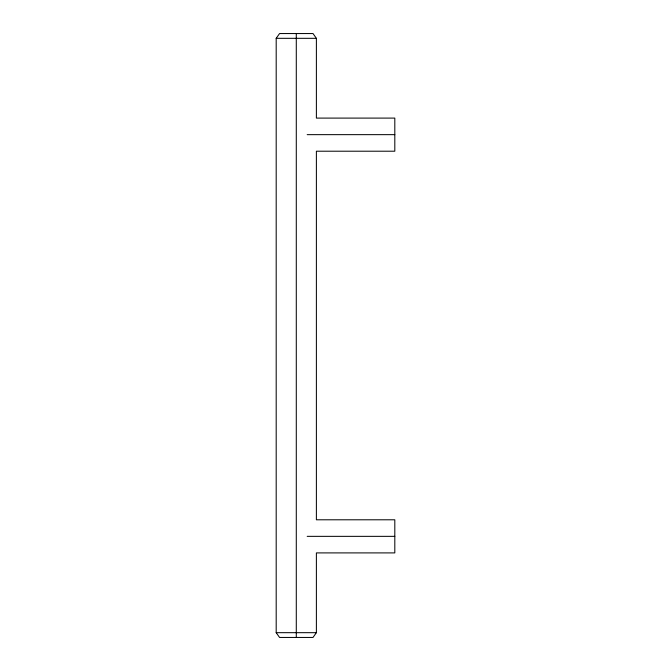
<?xml version="1.0" encoding="UTF-8"?>
<svg xmlns="http://www.w3.org/2000/svg" width="671" height="671" viewBox="0 0 671 671"><rect width="100%" height="100%" fill="white"/><g stroke="black" fill="none" stroke-linecap="round" stroke-linejoin="round"><path stroke-width="1.01" d="M316.385 38.322L316.385 118.096L394.808 118.096L394.808 151.21L316.385 151.21L316.385 519.79L394.808 519.79L394.808 552.904L316.385 552.904L316.385 632.678L313.005 637.45L279.564 637.45L276.192 632.678L276.192 38.322L279.564 33.55L313.005 33.55L316.385 38.322L276.192 38.322M307.184 134.653L394.808 134.653M307.184 536.347L394.808 536.347M276.192 632.678L316.385 632.678M296.288 33.55L296.288 637.45"/></g></svg>
